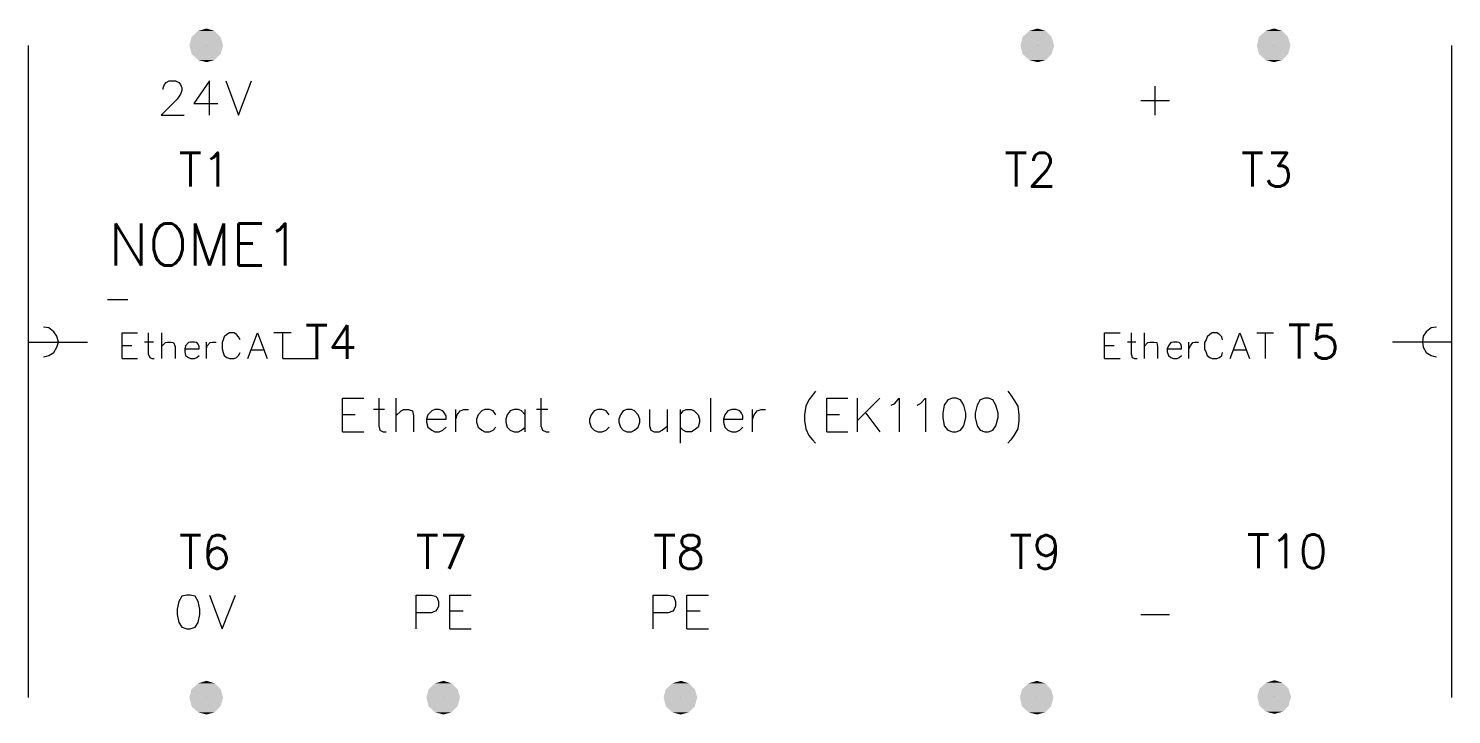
# Model space of a CAD drawing. Header units: millimetres. Extents: x 2427.6 to 2512.2, y 1752.6 to 1793.4.
import ezdxf

# ---------------------------------------------------------------- set-up
doc = ezdxf.new("R2010")
doc.units = ezdxf.units.MM
doc.styles.add('ROMANS', font='romans')

msp = doc.modelspace()

# ---------------------------------------------------------------- hatches: boundary and pattern name
for points in [[(2437.669, 1793.256), (2437.279, 1792.904), (2439.004, 1792.904), (2438.651, 1793.256)], [(2438.169, 1793.404), (2437.669, 1793.256), (2438.651, 1793.256), (2438.651, 1793.256)], [(2487.083, 1793.256), (2486.694, 1792.904), (2488.418, 1792.904), (2488.066, 1793.256)], [(2487.584, 1793.404), (2487.083, 1793.256), (2488.066, 1793.256), (2488.066, 1793.256)], [(2501.139, 1793.258), (2500.75, 1792.905), (2502.474, 1792.905), (2502.122, 1793.258)], [(2501.64, 1793.406), (2501.139, 1793.258), (2502.122, 1793.258), (2502.122, 1793.258)], [(2437.279, 1792.904), (2437.149, 1792.384), (2439.152, 1792.384), (2439.004, 1792.904)], [(2437.149, 1792.384), (2437.279, 1791.884), (2439.004, 1791.884), (2439.152, 1792.384)], [(2486.694, 1792.904), (2486.564, 1792.384), (2488.567, 1792.384), (2488.418, 1792.904)], [(2486.564, 1792.384), (2486.694, 1791.884), (2488.418, 1791.884), (2488.567, 1792.384)], [(2500.75, 1792.905), (2500.62, 1792.386), (2502.623, 1792.386), (2502.474, 1792.905)], [(2500.62, 1792.386), (2500.75, 1791.885), (2502.474, 1791.885), (2502.623, 1792.386)], [(2437.279, 1791.884), (2437.669, 1791.531), (2438.651, 1791.531), (2439.004, 1791.884)], [(2437.669, 1791.531), (2438.651, 1791.531), (2438.169, 1791.402), (2438.169, 1791.402)], [(2486.694, 1791.884), (2487.083, 1791.531), (2488.066, 1791.531), (2488.418, 1791.884)], [(2487.083, 1791.531), (2488.066, 1791.531), (2487.584, 1791.402), (2487.584, 1791.402)], [(2500.75, 1791.885), (2501.139, 1791.533), (2502.122, 1791.533), (2502.474, 1791.885)], [(2501.139, 1791.533), (2502.122, 1791.533), (2501.64, 1791.403), (2501.64, 1791.403)], [(2437.279, 1754.128), (2437.149, 1753.646), (2439.152, 1753.646), (2439.004, 1754.128)], [(2437.669, 1754.481), (2437.279, 1754.128), (2439.004, 1754.128), (2438.651, 1754.481)], [(2438.169, 1754.629), (2437.669, 1754.481), (2438.651, 1754.481), (2438.651, 1754.481)], [(2451.371, 1754.128), (2451.241, 1753.646), (2453.244, 1753.646), (2453.095, 1754.128)], [(2451.76, 1754.48), (2451.371, 1754.128), (2453.095, 1754.128), (2452.743, 1754.48)], [(2452.261, 1754.629), (2451.76, 1754.48), (2452.743, 1754.48), (2452.743, 1754.48)], [(2465.477, 1754.127), (2465.347, 1753.645), (2467.35, 1753.645), (2467.202, 1754.127)], [(2465.866, 1754.479), (2465.477, 1754.127), (2467.202, 1754.127), (2466.849, 1754.479)], [(2466.367, 1754.628), (2465.866, 1754.479), (2466.849, 1754.479), (2466.849, 1754.479)], [(2486.658, 1754.127), (2486.529, 1753.645), (2488.531, 1753.645), (2488.383, 1754.127)], [(2487.048, 1754.479), (2486.658, 1754.127), (2488.383, 1754.127), (2488.031, 1754.479)], [(2487.548, 1754.628), (2487.048, 1754.479), (2488.031, 1754.479), (2488.031, 1754.479)], [(2500.781, 1754.164), (2500.651, 1753.682), (2502.654, 1753.682), (2502.506, 1754.164)], [(2501.171, 1754.516), (2500.781, 1754.164), (2502.506, 1754.164), (2502.154, 1754.516)], [(2501.671, 1754.665), (2501.171, 1754.516), (2502.154, 1754.516), (2502.154, 1754.516)], [(2437.149, 1753.646), (2437.279, 1753.108), (2439.004, 1753.108), (2439.152, 1753.646)], [(2451.241, 1753.646), (2451.371, 1753.108), (2453.095, 1753.108), (2453.244, 1753.646)], [(2465.347, 1753.645), (2465.477, 1753.107), (2467.202, 1753.107), (2467.35, 1753.645)], [(2486.529, 1753.645), (2486.658, 1753.107), (2488.383, 1753.107), (2488.531, 1753.645)], [(2500.651, 1753.682), (2500.781, 1753.144), (2502.506, 1753.144), (2502.654, 1753.682)], [(2437.279, 1753.108), (2437.669, 1752.756), (2438.651, 1752.756), (2439.004, 1753.108)], [(2437.669, 1752.756), (2438.651, 1752.756), (2438.169, 1752.626), (2438.169, 1752.626)], [(2451.371, 1753.108), (2451.76, 1752.756), (2452.743, 1752.756), (2453.095, 1753.108)], [(2451.76, 1752.756), (2452.743, 1752.756), (2452.261, 1752.626), (2452.261, 1752.626)], [(2465.477, 1753.107), (2465.866, 1752.755), (2466.849, 1752.755), (2467.202, 1753.107)], [(2465.866, 1752.755), (2466.849, 1752.755), (2466.367, 1752.625), (2466.367, 1752.625)], [(2486.658, 1753.107), (2487.048, 1752.755), (2488.031, 1752.755), (2488.383, 1753.107)], [(2487.048, 1752.755), (2488.031, 1752.755), (2487.548, 1752.625), (2487.548, 1752.625)], [(2500.781, 1753.144), (2501.171, 1752.792), (2502.154, 1752.792), (2502.506, 1753.144)], [(2501.171, 1752.792), (2502.154, 1752.792), (2501.671, 1752.662), (2501.671, 1752.662)]]:
    msp.add_hatch(color=7).paths.add_polyline_path(points)

# ---------------------------------------------------------------- linework, layer by layer
msp.add_line((2442.715, 1773.786), (2444.8, 1773.786))
at = {"color": 7}
for points in [[(2427.581, 1753.646), (2427.581, 1753.646), (2427.581, 1792.384)], [(2438.169, 1792.384), (2438.169, 1792.384)], [(2487.584, 1792.384), (2487.584, 1792.384)], [(2501.64, 1792.386), (2501.64, 1792.386)], [(2512.197, 1792.384), (2512.197, 1792.384), (2512.197, 1753.646), (2512.197, 1753.646)], [(2435.592, 1789.788), (2435.592, 1789.881), (2435.666, 1790.066), (2435.759, 1790.196), (2435.944, 1790.289), (2436.333, 1790.289), (2436.519, 1790.196), (2436.612, 1790.066), (2436.704, 1789.881), (2436.704, 1789.714), (2436.612, 1789.492), (2436.426, 1789.213), (2435.462, 1788.249), (2436.834, 1788.249)], [(2438.336, 1790.289), (2437.409, 1788.954), (2438.837, 1788.954)], [(2438.336, 1788.249), (2438.336, 1790.289)], [(2439.319, 1790.289), (2440.079, 1788.249), (2440.84, 1790.289)], [(2494.58, 1788.249), (2494.58, 1789.974)], [(2493.727, 1789.121), (2495.433, 1789.121)], [(2433.484, 1777.277), (2432.279, 1777.277)], [(2428.471, 1773.878), (2428.786, 1773.97), (2429.083, 1774.137), (2429.268, 1774.452), (2429.361, 1774.768), (2429.268, 1775.12), (2429.083, 1775.38), (2428.786, 1775.602), (2428.471, 1775.658)], [(2433.144, 1773.785), (2433.144, 1775.305), (2434.071, 1775.305)], [(2434.702, 1775.305), (2434.702, 1774.063), (2434.794, 1773.841), (2434.924, 1773.785), (2435.054, 1773.785)], [(2435.499, 1775.305), (2435.499, 1773.785)], [(2440.172, 1774.898), (2440.079, 1775.083), (2439.95, 1775.213), (2439.82, 1775.305), (2439.542, 1775.305), (2439.375, 1775.213), (2439.226, 1775.083), (2439.152, 1774.898), (2439.097, 1774.731), (2439.097, 1774.36), (2439.152, 1774.137), (2439.226, 1773.97), (2439.375, 1773.841), (2439.542, 1773.785), (2439.82, 1773.785), (2439.95, 1773.841), (2440.079, 1773.97), (2440.172, 1774.137)], [(2440.617, 1773.785), (2441.192, 1775.305), (2441.767, 1773.785)], [(2443.195, 1775.305), (2442.175, 1775.305)], [(2442.713, 1773.785), (2442.713, 1775.305)], [(2491.557, 1773.785), (2491.557, 1775.305), (2492.485, 1775.305)], [(2493.152, 1775.305), (2493.152, 1774.063), (2493.208, 1773.841), (2493.338, 1773.785), (2493.504, 1773.785)], [(2493.912, 1775.305), (2493.912, 1773.785)], [(2498.586, 1774.898), (2498.548, 1775.083), (2498.4, 1775.213), (2498.233, 1775.305), (2497.955, 1775.305), (2497.825, 1775.213), (2497.658, 1775.083), (2497.603, 1774.898), (2497.51, 1774.731), (2497.51, 1774.36), (2497.603, 1774.137), (2497.658, 1773.97), (2497.825, 1773.841), (2497.955, 1773.785), (2498.233, 1773.785), (2498.4, 1773.841), (2498.548, 1773.97), (2498.586, 1774.137)], [(2499.031, 1773.785), (2499.605, 1775.305), (2500.18, 1773.785)], [(2500.625, 1775.305), (2501.608, 1775.305)], [(2501.126, 1773.785), (2501.126, 1775.305)], [(2511.307, 1775.658), (2510.991, 1775.602), (2510.695, 1775.38), (2510.509, 1775.12), (2510.472, 1774.768), (2510.509, 1774.452), (2510.695, 1774.137), (2510.991, 1773.97), (2511.307, 1773.878)], [(2427.581, 1774.768), (2427.581, 1774.768)], [(2427.581, 1774.768), (2429.361, 1774.768)], [(2429.361, 1774.768), (2431.086, 1774.768)], [(2433.719, 1774.545), (2433.144, 1774.545)], [(2435.017, 1774.768), (2434.479, 1774.768)], [(2435.499, 1774.508), (2435.722, 1774.731), (2435.851, 1774.768), (2436.074, 1774.768), (2436.204, 1774.731), (2436.296, 1774.508), (2436.296, 1773.785)], [(2436.871, 1774.36), (2437.724, 1774.36), (2437.724, 1774.508), (2437.669, 1774.638), (2437.594, 1774.731), (2437.446, 1774.768), (2437.224, 1774.768), (2437.094, 1774.731), (2436.927, 1774.545), (2436.871, 1774.36), (2436.871, 1774.193), (2436.927, 1773.97), (2437.094, 1773.841), (2437.224, 1773.785), (2437.446, 1773.785), (2437.594, 1773.841), (2437.724, 1773.97)], [(2438.169, 1773.785), (2438.169, 1774.768)], [(2438.169, 1774.36), (2438.206, 1774.545), (2438.392, 1774.731), (2438.522, 1774.768), (2438.744, 1774.768)], [(2492.132, 1774.545), (2491.557, 1774.545)], [(2493.43, 1774.768), (2492.93, 1774.768)], [(2493.912, 1774.508), (2494.135, 1774.731), (2494.265, 1774.768), (2494.487, 1774.768), (2494.673, 1774.731), (2494.71, 1774.508), (2494.71, 1773.785)], [(2495.285, 1774.36), (2496.138, 1774.36), (2496.138, 1774.508), (2496.101, 1774.638), (2496.008, 1774.731), (2495.878, 1774.768), (2495.656, 1774.768), (2495.507, 1774.731), (2495.377, 1774.545), (2495.285, 1774.36), (2495.285, 1774.193), (2495.377, 1773.97), (2495.507, 1773.841), (2495.656, 1773.785), (2495.878, 1773.785), (2496.008, 1773.841), (2496.138, 1773.97)], [(2496.583, 1773.785), (2496.583, 1774.768)], [(2496.583, 1774.36), (2496.676, 1774.545), (2496.805, 1774.731), (2496.935, 1774.768), (2497.158, 1774.768)], [(2510.472, 1774.768), (2508.692, 1774.768)], [(2512.197, 1774.768), (2510.472, 1774.768)], [(2512.197, 1774.768), (2512.197, 1774.768)], [(2433.144, 1773.785), (2434.071, 1773.785)], [(2441.544, 1774.286), (2440.84, 1774.286)], [(2491.557, 1773.785), (2492.485, 1773.785)], [(2499.958, 1774.286), (2499.253, 1774.286)], [(2446.254, 1769.427), (2446.254, 1771.43), (2447.515, 1771.43)], [(2448.406, 1771.43), (2448.406, 1769.779), (2448.48, 1769.52), (2448.665, 1769.427), (2448.851, 1769.427)], [(2449.426, 1771.43), (2449.426, 1769.427)], [(2458.048, 1771.43), (2458.048, 1769.779), (2458.141, 1769.52), (2458.364, 1769.427), (2458.549, 1769.427)], [(2468.155, 1769.427), (2468.155, 1771.43)], [(2474.386, 1771.838), (2474.2, 1771.615), (2473.978, 1771.337), (2473.811, 1770.948), (2473.718, 1770.447), (2473.718, 1770.095), (2473.811, 1769.613), (2473.978, 1769.205), (2474.2, 1768.945), (2474.386, 1768.759)], [(2475.053, 1769.427), (2475.053, 1771.43), (2476.296, 1771.43)], [(2476.871, 1769.427), (2476.871, 1771.43)], [(2478.206, 1771.43), (2476.871, 1770.095)], [(2478.873, 1771.022), (2479.096, 1771.115), (2479.355, 1771.43), (2479.355, 1769.427)], [(2480.431, 1771.022), (2480.616, 1771.115), (2480.913, 1771.43), (2480.913, 1769.427)], [(2482.526, 1771.43), (2482.248, 1771.337), (2482.026, 1771.022), (2481.952, 1770.54), (2481.952, 1770.28), (2482.026, 1769.779), (2482.248, 1769.52), (2482.526, 1769.427), (2482.749, 1769.427), (2483.009, 1769.52), (2483.194, 1769.779), (2483.324, 1770.28), (2483.324, 1770.54), (2483.194, 1771.022), (2483.009, 1771.337), (2482.749, 1771.43), (2482.526, 1771.43)], [(2484.437, 1771.43), (2484.177, 1771.337), (2483.991, 1771.022), (2483.862, 1770.54), (2483.862, 1770.28), (2483.991, 1769.779), (2484.177, 1769.52), (2484.437, 1769.427), (2484.659, 1769.427), (2484.919, 1769.52), (2485.104, 1769.779), (2485.234, 1770.28), (2485.234, 1770.54), (2485.104, 1771.022), (2484.919, 1771.337), (2484.659, 1771.43), (2484.437, 1771.43)], [(2485.809, 1771.838), (2485.994, 1771.615), (2486.18, 1771.337), (2486.402, 1770.948), (2486.476, 1770.447), (2486.476, 1770.095), (2486.402, 1769.613), (2486.18, 1769.205), (2485.994, 1768.945), (2485.809, 1768.759)], [(2447.015, 1770.447), (2446.254, 1770.447)], [(2448.758, 1770.762), (2448.09, 1770.762)], [(2449.426, 1770.373), (2449.741, 1770.67), (2449.908, 1770.762), (2450.186, 1770.762), (2450.408, 1770.67), (2450.483, 1770.373), (2450.483, 1769.427)], [(2451.243, 1770.187), (2452.411, 1770.187), (2452.411, 1770.373), (2452.318, 1770.54), (2452.226, 1770.67), (2452.003, 1770.762), (2451.744, 1770.762), (2451.558, 1770.67), (2451.336, 1770.447), (2451.243, 1770.187), (2451.243, 1770.002), (2451.336, 1769.705), (2451.558, 1769.52), (2451.744, 1769.427), (2452.003, 1769.427), (2452.226, 1769.52), (2452.411, 1769.705)], [(2452.986, 1769.427), (2452.986, 1770.762)], [(2452.986, 1770.187), (2453.079, 1770.447), (2453.246, 1770.67), (2453.468, 1770.762), (2453.746, 1770.762)], [(2455.378, 1770.447), (2455.211, 1770.67), (2454.989, 1770.762), (2454.711, 1770.762), (2454.544, 1770.67), (2454.321, 1770.447), (2454.228, 1770.187), (2454.228, 1770.002), (2454.321, 1769.705), (2454.544, 1769.52), (2454.711, 1769.427), (2454.989, 1769.427), (2455.211, 1769.52), (2455.378, 1769.705)], [(2457.121, 1770.447), (2456.899, 1770.67), (2456.713, 1770.762), (2456.454, 1770.762), (2456.231, 1770.67), (2456.046, 1770.447), (2455.972, 1770.187), (2455.972, 1770.002), (2456.046, 1769.705), (2456.231, 1769.52), (2456.454, 1769.427), (2456.713, 1769.427), (2456.899, 1769.52), (2457.121, 1769.705)], [(2457.121, 1769.427), (2457.121, 1770.762)], [(2458.456, 1770.762), (2457.789, 1770.762)], [(2462.11, 1770.447), (2461.924, 1770.67), (2461.702, 1770.762), (2461.442, 1770.762), (2461.219, 1770.67), (2461.034, 1770.447), (2460.941, 1770.187), (2460.941, 1770.002), (2461.034, 1769.705), (2461.219, 1769.52), (2461.442, 1769.427), (2461.702, 1769.427), (2461.924, 1769.52), (2462.11, 1769.705)], [(2463.167, 1770.762), (2462.944, 1770.67), (2462.777, 1770.447), (2462.684, 1770.187), (2462.684, 1770.002), (2462.777, 1769.705), (2462.944, 1769.52), (2463.167, 1769.427), (2463.445, 1769.427), (2463.612, 1769.52), (2463.834, 1769.705), (2463.927, 1770.002), (2463.927, 1770.187), (2463.834, 1770.447), (2463.612, 1770.67), (2463.445, 1770.762), (2463.167, 1770.762)], [(2464.502, 1770.762), (2464.502, 1769.779), (2464.594, 1769.52), (2464.78, 1769.427), (2465.077, 1769.427), (2465.262, 1769.52), (2465.577, 1769.779)], [(2465.577, 1769.427), (2465.577, 1770.762)], [(2466.338, 1770.762), (2466.338, 1768.759)], [(2466.338, 1770.447), (2466.504, 1770.67), (2466.69, 1770.762), (2467.005, 1770.762), (2467.172, 1770.67), (2467.395, 1770.447), (2467.487, 1770.187), (2467.487, 1770.002), (2467.395, 1769.705), (2467.172, 1769.52), (2467.005, 1769.427), (2466.69, 1769.427), (2466.504, 1769.52), (2466.338, 1769.705)], [(2468.915, 1770.187), (2470.065, 1770.187), (2470.065, 1770.373), (2469.972, 1770.54), (2469.879, 1770.67), (2469.657, 1770.762), (2469.397, 1770.762), (2469.175, 1770.67), (2468.989, 1770.447), (2468.915, 1770.187), (2468.915, 1770.002), (2468.989, 1769.705), (2469.175, 1769.52), (2469.397, 1769.427), (2469.657, 1769.427), (2469.879, 1769.52), (2470.065, 1769.705)], [(2470.64, 1769.427), (2470.64, 1770.762)], [(2470.64, 1770.187), (2470.733, 1770.447), (2470.918, 1770.67), (2471.14, 1770.762), (2471.4, 1770.762)], [(2475.814, 1770.447), (2475.053, 1770.447)], [(2477.371, 1770.54), (2478.206, 1769.427)], [(2446.254, 1769.427), (2447.515, 1769.427)], [(2475.053, 1769.427), (2476.296, 1769.427)], [(2437.001, 1759.729), (2436.704, 1759.654), (2436.519, 1759.339), (2436.426, 1758.894), (2436.426, 1758.579), (2436.519, 1758.097), (2436.704, 1757.819), (2437.001, 1757.726), (2437.187, 1757.726), (2437.502, 1757.819), (2437.669, 1758.097), (2437.761, 1758.579), (2437.761, 1758.894), (2437.669, 1759.339), (2437.502, 1759.654), (2437.187, 1759.729), (2437.001, 1759.729)], [(2438.336, 1759.729), (2439.097, 1757.726), (2439.894, 1759.729)], [(2450.631, 1757.726), (2450.631, 1759.729), (2451.521, 1759.729), (2451.781, 1759.654), (2451.873, 1759.562), (2451.966, 1759.339), (2451.966, 1759.061), (2451.873, 1758.894), (2451.781, 1758.764), (2451.521, 1758.672), (2450.631, 1758.672)], [(2452.634, 1757.726), (2452.634, 1759.729), (2453.913, 1759.729)], [(2464.724, 1757.726), (2464.724, 1759.729), (2465.614, 1759.729), (2465.893, 1759.654), (2465.967, 1759.562), (2466.059, 1759.339), (2466.059, 1759.061), (2465.967, 1758.894), (2465.893, 1758.764), (2465.614, 1758.672), (2464.724, 1758.672)], [(2466.727, 1757.726), (2466.727, 1759.729), (2468.025, 1759.729)], [(2453.431, 1758.764), (2452.634, 1758.764)], [(2467.524, 1758.764), (2466.727, 1758.764)], [(2493.727, 1758.579), (2495.433, 1758.579)], [(2452.634, 1757.726), (2453.913, 1757.726)], [(2466.727, 1757.726), (2468.025, 1757.726)], [(2438.169, 1753.646), (2438.169, 1753.646)], [(2452.261, 1753.646), (2452.261, 1753.646)], [(2466.367, 1753.645), (2466.367, 1753.645)], [(2487.548, 1753.645), (2487.548, 1753.645)], [(2501.671, 1753.682), (2501.671, 1753.682)]]:
    msp.add_lwpolyline(points, dxfattribs=at)

# ---------------------------------------------------------------- texts
at = {"style": 'ROMANS'}
for tag, p, height in [('T1', (2436.522, 1784.019), 2), ('T2', (2485.618, 1784.008), 2), ('T3', (2499.674, 1784.009), 2), ('NOME1', (2432.347, 1779.311), 2.5), ('T4', (2444.036, 1773.778), 2), ('T5', (2502.457, 1773.784), 2), ('T6', (2436.526, 1761.293), 2), ('T7', (2450.617, 1761.293), 2), ('T8', (2464.723, 1761.292), 2), ('T9', (2485.905, 1761.292), 2), ('T10', (2500.028, 1761.329), 2)]:
    msp.add_attdef(tag, p, '', height=height, dxfattribs=at)

doc.saveas('drawing.dxf')
